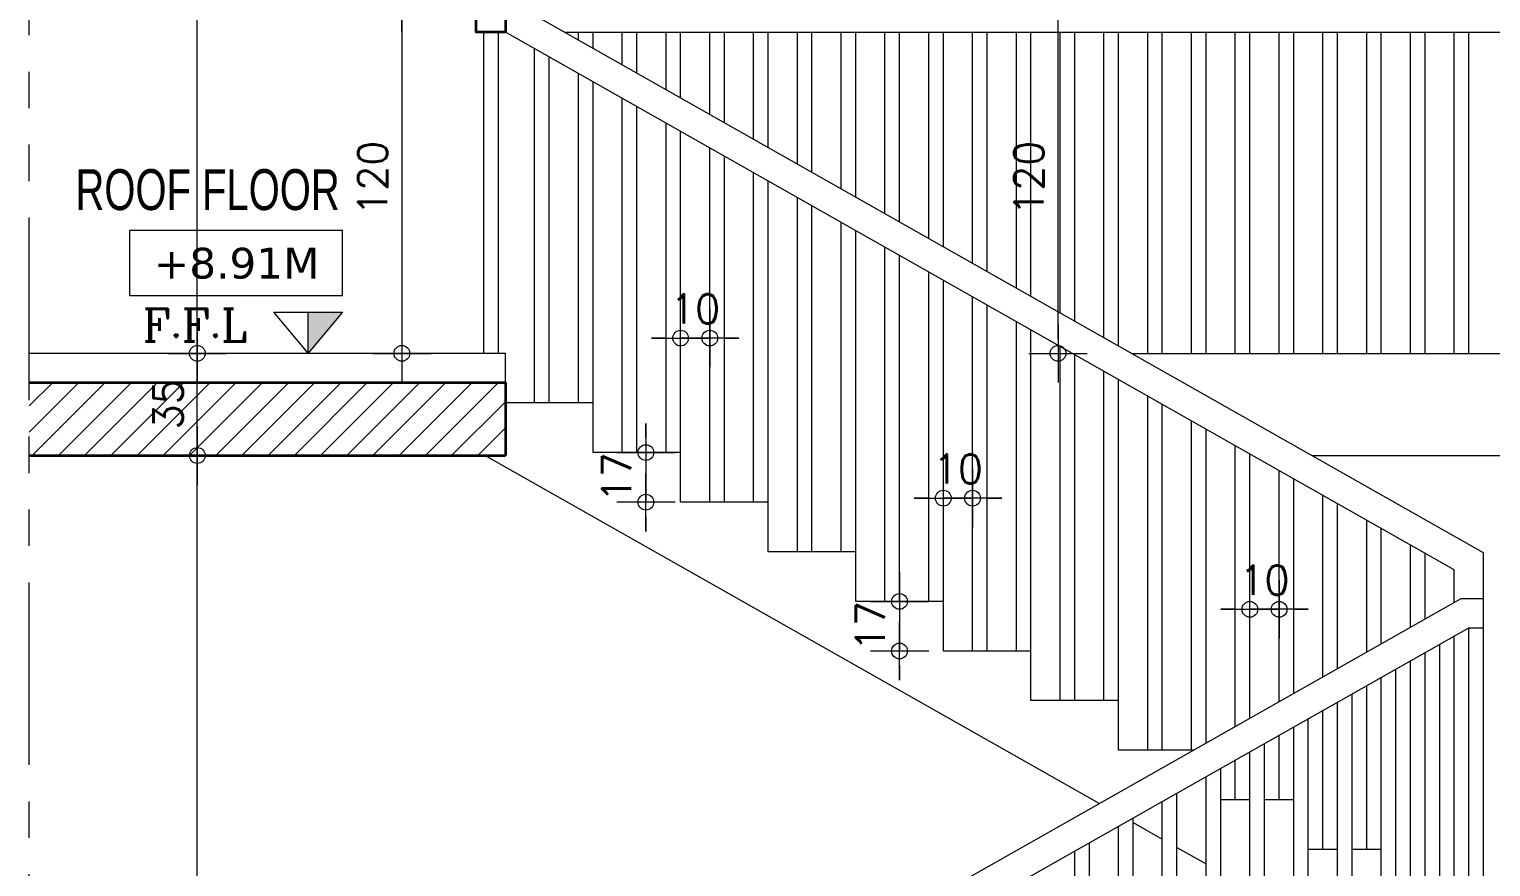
# Model space of a CAD drawing. Header units: millimetres. Extents: x -11627 to -10952, y 10244 to 10588.
# Drawn here: x -11314.52 to -11304.51, y 10363.71 to 10369.45 of the extents above; entities that cross this region are included whole.
import ezdxf
from ezdxf.enums import TextEntityAlignment as Align

# ---------------------------------------------------------------- set-up
doc = ezdxf.new("R2010")
doc.units = ezdxf.units.MM
doc.header["$PDMODE"] = 35
doc.linetypes.add('PHANTOM2', pattern=[1.25, 0.625, -0.125, 0.125, -0.125, 0.125, -0.125])
doc.layers.get('0').update_dxf_attribs({"lineweight": 5})
doc.layers.get('DEFPOINTS').update_dxf_attribs({"lineweight": 5})
for name, color, linetype, lineweight in [('A-GEN-TEXT.', 3, 'Continuous', 13), ('A-LEVEL TAG', 23, 'Continuous', 9), ('DIM IN', 191, 'Continuous', 5), ('HATCH', 8, 'Continuous', 0), ('SECTION', 3, 'PHANTOM2', 5), ('STAIR', 34, 'Continuous', 5), ('WALLS', 4, 'Continuous', 35)]:
    doc.layers.add(name, color=color, linetype=linetype, lineweight=lineweight)
doc.styles.add('frame', font='verdana.ttf', dxfattribs={"width": 5})
doc.styles.add('GROUND FLOOR XREF - option 3$0$VILLA GF XREF$0$ROMANC', font='romanc__.ttf')
doc.styles.add('T20-50', font='ROMANS.SHX', dxfattribs={"height": 0.1})
doc.styles.add('TEXTN', font='techl___.ttf', dxfattribs={"height": 0.15})
doc.styles.add('TEXTS', font='arial.ttf', dxfattribs={"width": 0.8})
doc.dimstyles.new('D50', dxfattribs={"dimtxt": 0.1, "dimasz": 0.05, "dimexe": 0, "dimexo": 0, "dimgap": 0.05, "dimtad": 1, "dimdec": 0, "dimlfac": 100, "dimzin": 0, "dimdsep": 46, "dimtxsty": 'T20-50', "dimblk": 'DOT1', "dimcen": 0.05, "dimse1": 1, "dimse2": 1, "dimclrd": 256, "dimclre": 256, "dimclrt": 256, "dimadec": 0, "dimazin": 0, "dimtfac": 10, "dimtdec": 0, "dimtix": 1, "dimtmove": 2, "dimatfit": 3, "dimldrblk": 'DOT', "dimfxl": 1, "dimtolj": 1, "dimtzin": 0, "dimlwd": -1, "dimlwe": -1, "dimarcsym": 0})

# ---------------------------------------------------------------- blocks, each defined once
blk = doc.blocks.new('DOT1')
at = {"color": 0}
for p, q in [((0, -2), (0, 2)), ((-2, 0), (2, 0))]:
    blk.add_line(p, q, dxfattribs=at)
blk.add_circle((0, 0), 0.54, dxfattribs=at)
blk = doc.blocks.new('*D666')
at = {"layer": 'DEFPOINTS', "color": 0, "transparency": 16777216}
for p in [(0.5492, 9.3902, 0.0065), (0.5756, 9.3902), (0.5492, 5.6602, 0.0022)]:
    blk.add_point(p, dxfattribs=at)
at = {"layer": 'DIM IN', "transparency": 16777216}
blk.add_line((0.5756, 5.7102), (0.5756, 9.3402), dxfattribs=at)
at = {"layer": 'DIM IN', "transparency": 16777216, "xscale": 0.05, "yscale": 0.05, "zscale": 0.05}
for p, rotation in [((0.5756, 9.3902), 90), ((0.5756, 5.6602), 270)]:
    blk.add_blockref('DOT1', p, dxfattribs=dict(at, rotation=rotation))
at = {"layer": 'DIM IN', "transparency": 16777216, "insert": (0.4756, 7.5252), "char_height": 0.1, "attachment_point": 5, "rotation": 90, "style": 'T20-50'}
blk.add_mtext('\\A1;373', dxfattribs=at)
blk = doc.blocks.new('_Dot')
at = {"color": 0, "lineweight": -2}
blk.add_line((-0.5, 0), (-1, 0), dxfattribs=at)
at = {"color": 0, "const_width": 0.5}
blk.add_lwpolyline([(-0.25, 0, 1), (0.25, 0, 1)], format="xyb", close=True, dxfattribs=at)
blk = doc.blocks.new('*D667')
at = {"layer": 'DEFPOINTS', "color": 0, "transparency": 16777216}
for p in [(0.4743, 9.7402, 0.0065), (0.5756, 9.7402), (0.5492, 9.3902, 0.0065)]:
    blk.add_point(p, dxfattribs=at)
at = {"layer": 'DIM IN', "transparency": 16777216}
blk.add_line((0.5756, 9.4402), (0.5756, 9.6902), dxfattribs=at)
at = {"layer": 'DIM IN', "transparency": 16777216, "xscale": 0.05, "yscale": 0.05, "zscale": 0.05}
for p, rotation in [((0.5756, 9.7402), 90), ((0.5756, 9.3902), 270)]:
    blk.add_blockref('DOT1', p, dxfattribs=dict(at, rotation=rotation))
at = {"layer": 'DIM IN', "transparency": 16777216, "insert": (0.4756, 9.5652), "char_height": 0.1, "attachment_point": 5, "rotation": 90, "style": 'T20-50'}
blk.add_mtext('\\A1;35', dxfattribs=at)
blk = doc.blocks.new('*D668')
at = {"layer": 'DEFPOINTS', "color": 0, "transparency": 16777216}
for p in [(0.4743, 12.8412, -0.0065), (0.5756, 12.8412), (0.4743, 9.7402, 0.0065)]:
    blk.add_point(p, dxfattribs=at)
at = {"layer": 'DIM IN', "transparency": 16777216}
blk.add_line((0.5756, 9.7902), (0.5756, 12.7912), dxfattribs=at)
at = {"layer": 'DIM IN', "transparency": 16777216, "xscale": 0.05, "yscale": 0.05, "zscale": 0.05}
for p, rotation in [((0.5756, 12.8412), 90), ((0.5756, 9.7402), 270)]:
    blk.add_blockref('DOT1', p, dxfattribs=dict(at, rotation=rotation))
at = {"layer": 'DIM IN', "transparency": 16777216, "insert": (0.4756, 11.2907), "char_height": 0.1, "attachment_point": 5, "rotation": 90, "style": 'T20-50'}
blk.add_mtext('\\A1;310', dxfattribs=at)
blk = doc.blocks.new('*D671')
at = {"layer": 'DEFPOINTS', "color": 0, "transparency": 16777216}
for p in [(1.531, 10.9402), (1.2765, 9.7402), (1.531, 9.7402, 0.0065)]:
    blk.add_point(p, dxfattribs=at)
at = {"layer": 'DIM IN', "transparency": 16777216}
blk.add_line((1.2765, 10.8902), (1.2765, 9.7902), dxfattribs=at)
at = {"layer": 'DIM IN', "transparency": 16777216, "xscale": 0.05, "yscale": 0.05, "zscale": 0.05}
for p, rotation in [((1.2765, 10.9402), 90), ((1.2765, 9.7402), 270)]:
    blk.add_blockref('DOT1', p, dxfattribs=dict(at, rotation=rotation))
at = {"layer": 'DIM IN', "transparency": 16777216, "insert": (1.1765, 10.3402), "char_height": 0.1, "attachment_point": 5, "rotation": 90, "style": 'T20-50'}
blk.add_mtext('\\A1;120', dxfattribs=at)
blk = doc.blocks.new('TAG-ELE-LVL')
at = {"layer": 'A-LEVEL TAG'}
for p, q in [((-0.2098, 0.35), (-0.2098, 0.75)), ((-0.2098, 0.75), (1.0902, 0.75)), ((1.0902, 0.35), (1.0902, 0.75)), ((-0.2098, 0.35), (1.0902, 0.35)), ((0, 0), (0, 0.25))]:
    blk.add_line(p, q, dxfattribs=at)
blk.add_lwpolyline([(0, 0), (0.2098, 0.25), (-0.2098, 0.25)], close=True, dxfattribs=at)
at = {"layer": 'A-LEVEL TAG', "color": 251}
blk.add_solid([(-0.2098, 0.25), (0, 0), (0, 0.25)], dxfattribs=at)
at = {"layer": 'A-LEVEL TAG', "color": 50, "style": 'TEXTS', "width": 0.75}
blk.add_attdef('FLOOR-NAME', text='', height=0.25, dxfattribs=at).set_placement((-0.2098, 0.8), align=Align.BOTTOM_LEFT)
blk.add_attdef('LVL', text='', height=0.225, dxfattribs=at).set_placement((0.4402, 0.55), align=Align.MIDDLE_CENTER)
at = {"layer": 'A-LEVEL TAG', "color": 50, "style": 'TEXTN', "width": 0.75}
blk.add_attdef('-', (0.3613, 0.07), '', height=0.175, dxfattribs=at)
blk = doc.blocks.new('*D639')
at = {"layer": 'DEFPOINTS', "color": 0, "transparency": 16777216}
for p in [(2.2311, 9.7925, 0.0116), (2.3311, 9.7925, 0.0116), (2.3311, 9.7925)]:
    blk.add_point(p, dxfattribs=at)
at = {"layer": 'DIM IN', "transparency": 16777216}
for p, q in [((2.1811, 9.7925), (2.1311, 9.7925)), ((2.2311, 9.7925), (2.3311, 9.7925)), ((2.3811, 9.7925), (2.4311, 9.7925))]:
    blk.add_line(p, q, dxfattribs=at)
at = {"layer": 'DIM IN', "transparency": 16777216, "xscale": 0.05, "yscale": 0.05, "zscale": 0.05}
blk.add_blockref('DOT1', (2.2311, 9.7925), dxfattribs=at)
at = {"layer": 'DIM IN', "transparency": 16777216, "xscale": 0.05, "yscale": 0.05, "zscale": 0.05, "rotation": 180}
blk.add_blockref('DOT1', (2.3311, 9.7925), dxfattribs=at)
at = {"layer": 'DIM IN', "transparency": 16777216, "insert": (2.2811, 9.8925), "char_height": 0.1, "attachment_point": 5, "style": 'T20-50'}
blk.add_mtext('\\A1;10', dxfattribs=at)
blk = doc.blocks.new('*D640')
at = {"layer": 'DEFPOINTS', "color": 0, "transparency": 16777216}
for p in [(3.1311, 9.244, 0.0116), (3.2311, 9.244, 0.0116), (3.2311, 9.244)]:
    blk.add_point(p, dxfattribs=at)
at = {"layer": 'DIM IN', "transparency": 16777216}
for p, q in [((3.0811, 9.244), (3.0311, 9.244)), ((3.1311, 9.244), (3.2311, 9.244)), ((3.2811, 9.244), (3.3311, 9.244))]:
    blk.add_line(p, q, dxfattribs=at)
at = {"layer": 'DIM IN', "transparency": 16777216, "xscale": 0.05, "yscale": 0.05, "zscale": 0.05}
blk.add_blockref('DOT1', (3.1311, 9.244), dxfattribs=at)
at = {"layer": 'DIM IN', "transparency": 16777216, "xscale": 0.05, "yscale": 0.05, "zscale": 0.05, "rotation": 180}
blk.add_blockref('DOT1', (3.2311, 9.244), dxfattribs=at)
at = {"layer": 'DIM IN', "transparency": 16777216, "insert": (3.1811, 9.344), "char_height": 0.1, "attachment_point": 5, "style": 'T20-50'}
blk.add_mtext('\\A1;10', dxfattribs=at)
blk = doc.blocks.new('*D641')
at = {"layer": 'DEFPOINTS', "color": 0, "transparency": 16777216}
for p in [(4.1811, 8.8631, 0.0116), (4.2811, 8.8631, 0.0116), (4.2811, 8.8631)]:
    blk.add_point(p, dxfattribs=at)
at = {"layer": 'DIM IN', "transparency": 16777216}
for p, q in [((4.1311, 8.8631), (4.0811, 8.8631)), ((4.1811, 8.8631), (4.2811, 8.8631)), ((4.3311, 8.8631), (4.3811, 8.8631))]:
    blk.add_line(p, q, dxfattribs=at)
at = {"layer": 'DIM IN', "transparency": 16777216, "xscale": 0.05, "yscale": 0.05, "zscale": 0.05}
blk.add_blockref('DOT1', (4.1811, 8.8631), dxfattribs=at)
at = {"layer": 'DIM IN', "transparency": 16777216, "xscale": 0.05, "yscale": 0.05, "zscale": 0.05, "rotation": 180}
blk.add_blockref('DOT1', (4.2811, 8.8631), dxfattribs=at)
at = {"layer": 'DIM IN', "transparency": 16777216, "insert": (4.2311, 8.9631), "char_height": 0.1, "attachment_point": 5, "style": 'T20-50'}
blk.add_mtext('\\A1;10', dxfattribs=at)
blk = doc.blocks.new('*D655')
at = {"layer": 'DEFPOINTS', "color": 0, "transparency": 16777216}
for p in [(2.2122, 9.4002), (2.1123, 9.2302), (2.2122, 9.2302)]:
    blk.add_point(p, dxfattribs=at)
at = {"layer": 'DIM IN', "transparency": 16777216}
for p, q in [((2.1123, 9.4502), (2.1123, 9.5002)), ((2.1123, 9.4002), (2.1123, 9.2302)), ((2.1123, 9.1802), (2.1123, 9.1302))]:
    blk.add_line(p, q, dxfattribs=at)
at = {"layer": 'DIM IN', "transparency": 16777216, "xscale": 0.05, "yscale": 0.05, "zscale": 0.05}
for p, rotation in [((2.1123, 9.4002), 270), ((2.1123, 9.2302), 90)]:
    blk.add_blockref('DOT1', p, dxfattribs=dict(at, rotation=rotation))
at = {"layer": 'DIM IN', "transparency": 16777216, "insert": (2.0123, 9.3152), "char_height": 0.1, "attachment_point": 5, "rotation": 90, "style": 'T20-50'}
blk.add_mtext('\\A1;17', dxfattribs=at)
blk = doc.blocks.new('*D656')
at = {"layer": 'DEFPOINTS', "color": 0, "transparency": 16777216}
for p in [(3.0811, 8.8902), (2.9811, 8.7202), (3.0811, 8.7202)]:
    blk.add_point(p, dxfattribs=at)
at = {"layer": 'DIM IN', "transparency": 16777216}
for p, q in [((2.9811, 8.9402), (2.9811, 8.9902)), ((2.9811, 8.8902), (2.9811, 8.7202)), ((2.9811, 8.6702), (2.9811, 8.6202))]:
    blk.add_line(p, q, dxfattribs=at)
at = {"layer": 'DIM IN', "transparency": 16777216, "xscale": 0.05, "yscale": 0.05, "zscale": 0.05}
for p, rotation in [((2.9811, 8.8902), 270), ((2.9811, 8.7202), 90)]:
    blk.add_blockref('DOT1', p, dxfattribs=dict(at, rotation=rotation))
at = {"layer": 'DIM IN', "transparency": 16777216, "insert": (2.8811, 8.8052), "char_height": 0.1, "attachment_point": 5, "rotation": 90, "style": 'T20-50'}
blk.add_mtext('\\A1;17', dxfattribs=at)
blk = doc.blocks.new('*D663')
at = {"layer": 'DEFPOINTS', "color": 0, "transparency": 16777216}
for p in [(3.4567, 10.9402, 0.0065), (3.5238, 10.9402), (3.4567, 9.7402, 0.0065)]:
    blk.add_point(p, dxfattribs=at)
at = {"layer": 'DIM IN', "transparency": 16777216}
blk.add_line((3.5238, 9.7902), (3.5238, 10.8902), dxfattribs=at)
at = {"layer": 'DIM IN', "transparency": 16777216, "xscale": 0.05, "yscale": 0.05, "zscale": 0.05}
for p, rotation in [((3.5238, 10.9402), 90), ((3.5238, 9.7402), 270)]:
    blk.add_blockref('DOT1', p, dxfattribs=dict(at, rotation=rotation))
at = {"layer": 'DIM IN', "transparency": 16777216, "insert": (3.4238, 10.3402), "char_height": 0.1, "attachment_point": 5, "rotation": 90, "style": 'T20-50'}
blk.add_mtext('\\A1;120', dxfattribs=at)
blk = doc.blocks.new('A$C4b93d0e9')
at = {"layer": 'HATCH'}
h = blk.add_hatch(dxfattribs=at)
h.set_pattern_fill('ANSI31', color=256, scale=0.02, style=0)
h.paths.add_polyline_path([(0, 9.3902), (1.6311, 9.3902), (1.6311, 9.6402), (0, 9.6402)])
at = {"layer": 'SECTION'}
blk.add_line((0, 0.8302), (0, 14.4912), dxfattribs=at)
at = {"layer": 'STAIR'}
for p, q in [((4.9811, 9.0568, 0.0116), (1.6574, 10.9402, 0.0116)), ((1.556, 10.8402), (1.556, 9.7402, 0.0065)), ((1.606, 10.8402), (1.606, 9.7402, 0.0065)), ((4.8811, 8.9985, 0.0116), (1.6311, 10.8402, 0.0116)), ((1.8339, 10.8402, 0.0065), (6.131, 10.8402, 0.0065)), ((1.8811, 10.8134, 0.0065), (1.8811, 10.8402, 0.0065)), ((1.9311, 10.7851, 0.0065), (1.9311, 10.8402, 0.0065)), ((2.0311, 10.7284, 0.0065), (2.0311, 10.8402, 0.0065)), ((2.0811, 10.7001, 0.0065), (2.0811, 10.8402, 0.0065)), ((2.1811, 10.6434, 0.0065), (2.1811, 10.8402, 0.0065)), ((2.2311, 10.6151, 0.0065), (2.2311, 10.8402, 0.0065)), ((2.3311, 10.5584, 0.0065), (2.3311, 10.8402, 0.0065)), ((2.3811, 10.5301, 0.0065), (2.3811, 10.8402, 0.0065)), ((2.4811, 10.4734, 0.0065), (2.4811, 10.8402, 0.0065)), ((2.5311, 10.4451, 0.0065), (2.5311, 10.8402, 0.0065)), ((2.6311, 10.3884, 0.0065), (2.6311, 10.8402, 0.0065)), ((2.6811, 10.3601, 0.0065), (2.6811, 10.8402, 0.0065)), ((2.7811, 10.3034, 0.0065), (2.7811, 10.8402, 0.0065)), ((2.8311, 10.2751, 0.0065), (2.8311, 10.8402, 0.0065)), ((2.9311, 10.2184, 0.0065), (2.9311, 10.8402, 0.0065)), ((2.9811, 10.1901, 0.0065), (2.9811, 10.8402, 0.0065)), ((3.0811, 10.1334, 0.0065), (3.0811, 10.8402, 0.0065)), ((3.1311, 10.1051, 0.0065), (3.1311, 10.8402, 0.0065)), ((3.2311, 10.0484, 0.0065), (3.2311, 10.8402, 0.0065)), ((3.2811, 10.0201, 0.0065), (3.2811, 10.8402, 0.0065)), ((3.3811, 9.9634, 0.0065), (3.3811, 10.8402, 0.0065)), ((3.4311, 9.9351, 0.0065), (3.4311, 10.8402, 0.0065)), ((3.5311, 9.8785, 0.0065), (3.5311, 10.8402, 0.0065)), ((3.5811, 9.8501, 0.0065), (3.5811, 10.8402, 0.0065)), ((3.6811, 9.7935, 0.0065), (3.6811, 10.8402, 0.0065)), ((3.7311, 9.7651, 0.0065), (3.7311, 10.8402, 0.0065)), ((3.8311, 9.7402, 0.0065), (3.8311, 10.8402, 0.0065)), ((3.8811, 9.7402, 0.0065), (3.8811, 10.8402, 0.0065)), ((3.9811, 9.7402, 0.0065), (3.9811, 10.8402, 0.0065)), ((4.0311, 9.7402, 0.0065), (4.0311, 10.8402, 0.0065)), ((4.1311, 9.7402, 0.0065), (4.1311, 10.8402, 0.0065)), ((4.1811, 9.7402, 0.0065), (4.1811, 10.8402, 0.0065)), ((4.2811, 9.7402, 0.0065), (4.2811, 10.8402, 0.0065)), ((4.3311, 9.7402, 0.0065), (4.3311, 10.8402, 0.0065)), ((4.4311, 9.7402, 0.0065), (4.4311, 10.8402, 0.0065)), ((4.4811, 9.7402, 0.0065), (4.4811, 10.8402, 0.0065)), ((4.5811, 9.7402, 0.0065), (4.5811, 10.8402, 0.0065)), ((4.6311, 9.7402, 0.0065), (4.6311, 10.8402, 0.0065)), ((4.7311, 9.7402, 0.0065), (4.7311, 10.8402, 0.0065)), ((4.7811, 9.7402, 0.0065), (4.7811, 10.8402, 0.0065)), ((4.8811, 9.7402, 0.0065), (4.8811, 10.8402, 0.0065)), ((4.9311, 9.7402, 0.0065), (4.9311, 10.8402, 0.0065)), ((1.7311, 9.5702, 0.018), (1.7311, 10.7835, 0.018)), ((1.7811, 9.5702, 0.018), (1.7811, 10.7552, 0.018)), ((1.8811, 9.5702, 0.018), (1.8811, 10.6985, 0.018)), ((1.9311, 9.5702, 0.018), (1.9311, 10.6702, 0.018)), ((2.0311, 9.4002, 0.0116), (2.0311, 10.6135, 0.0116)), ((2.0811, 9.4002, 0.0116), (2.0811, 10.5852, 0.0116)), ((2.1811, 9.4002, 0.0116), (2.1811, 10.5285, 0.0116)), ((2.2311, 9.4002, 0.0116), (2.2311, 10.5002, 0.0116)), ((2.3311, 9.2302, 0.0116), (2.3311, 10.4435, 0.0116)), ((2.3811, 9.2302, 0.0116), (2.3811, 10.4152, 0.0116)), ((2.4811, 9.2302, 0.0116), (2.4811, 10.3585, 0.0116)), ((2.5311, 9.2302, 0.0116), (2.5311, 10.3302, 0.0116)), ((2.6311, 9.0602, 0.0116), (2.6311, 10.2735, 0.0116)), ((2.6811, 9.0602, 0.0116), (2.6811, 10.2452, 0.0116)), ((2.7811, 9.0602, 0.0116), (2.7811, 10.1885, 0.0116)), ((2.8311, 9.0602, 0.0116), (2.8311, 10.1602, 0.0116)), ((2.9311, 8.8902, 0.0116), (2.9311, 10.1035, 0.0116)), ((2.9811, 8.8902, 0.0116), (2.9811, 10.0752, 0.0116)), ((3.0811, 8.8902, 0.0116), (3.0811, 10.0185, 0.0116)), ((3.1311, 8.8902, 0.0116), (3.1311, 9.9902, 0.0116)), ((3.2311, 8.7202, 0.0116), (3.2311, 9.9335, 0.0116)), ((3.2811, 8.7202, 0.0116), (3.2811, 9.9052, 0.0116)), ((3.3811, 8.7202, 0.0116), (3.3811, 9.8485, 0.0116)), ((3.4311, 8.7202, 0.0116), (3.4311, 9.8202, 0.0116)), ((3.5311, 8.5502, 0.0116), (3.5311, 9.7635, 0.0116)), ((1.6311, 9.7402, 0.0065), (0, 9.7402, 0.0065)), ((1.6311, 9.5702, 0.0065), (1.6311, 9.7402, 0.0065)), ((3.5811, 8.5502, 0.0116), (3.5811, 9.7352, 0.0116)), ((3.7751, 9.7402, 0.0101), (6.131, 9.7402, 0.0065)), ((3.6811, 8.5502, 0.0116), (3.6811, 9.6785, 0.0116)), ((3.7311, 8.5502, 0.0116), (3.7311, 9.6502, 0.0116)), ((1.9311, 9.5702, 0.0065), (1.6311, 9.5702, 0.0065)), ((1.9311, 9.4002, 0.0065), (1.9311, 9.5702, 0.0065)), ((3.8311, 8.3802, 0.0116), (3.8311, 9.5935, 0.0116)), ((3.8811, 8.3802, 0.0116), (3.8811, 9.5652, 0.0116)), ((3.9811, 8.3802, 0.0116), (3.9811, 9.5085, 0.0116)), ((4.0311, 8.4051, 0.0116), (4.0311, 9.4802, 0.0116)), ((4.1311, 8.4618, 0.0116), (4.1311, 9.4235, 0.0116)), ((1.5615, 9.3902, 0.0116), (3.6655, 8.198, 0.0116)), ((1.5616, 9.3902, 0.0065), (3.6655, 8.198, 0.0065)), ((2.2311, 9.4002, 0.0065), (1.9311, 9.4002, 0.0065)), ((2.2311, 9.2302, 0.0065), (2.2311, 9.4002, 0.0065)), ((4.1811, 8.4901, 0.0116), (4.1811, 9.3952, 0.0116)), ((4.3928, 9.3902, 0.0065), (6.131, 9.3902, 0.0065)), ((4.2811, 8.5468, 0.0116), (4.2811, 9.3385, 0.0116)), ((4.3311, 8.5751, 0.0116), (4.3311, 9.3102, 0.0116)), ((2.5311, 9.2302, 0.0065), (2.2311, 9.2302, 0.0065)), ((2.5311, 9.0602, 0.0065), (2.5311, 9.2302, 0.0065)), ((2.5311, 9.0602, 0.0116), (2.5311, 9.2302, 0.0116)), ((4.4311, 8.6318, 0.0116), (4.4311, 9.2535, 0.0116)), ((4.4811, 8.6601, 0.0116), (4.4811, 9.2252, 0.0116)), ((4.5811, 8.7168, 0.0116), (4.5811, 9.1685, 0.0116)), ((4.6311, 8.7451, 0.0116), (4.6311, 9.1402, 0.0116)), ((4.7311, 8.8018, 0.0116), (4.7311, 9.0835, 0.0116)), ((2.8311, 9.0602, 0.0065), (2.5311, 9.0602, 0.0065)), ((2.8311, 9.0602, 0.0116), (2.5311, 9.0602, 0.0116)), ((2.8311, 8.8902, 0.0065), (2.8311, 9.0602, 0.0065)), ((2.8311, 8.8902, 0.0116), (2.8311, 9.0602, 0.0116)), ((4.7811, 8.8301, 0.0116), (4.7811, 9.0552, 0.0116)), ((4.9811, 7.7002, 0.0116), (4.9811, 9.0568, 0.0116)), ((4.8811, 8.8868, 0.0116), (4.8811, 8.9985, 0.0116)), ((1.5818, 7.0172, 0.0116), (4.9047, 8.9002, 0.0116)), ((3.1311, 8.8902, 0.0065), (2.8311, 8.8902, 0.0065)), ((3.1311, 8.8902, 0.0116), (2.8311, 8.8902, 0.0116)), ((3.1311, 8.7202, 0.0065), (3.1311, 8.8902, 0.0065)), ((3.1311, 8.7202, 0.0116), (3.1311, 8.8902, 0.0116)), ((4.9047, 8.9002, 0.0116), (4.9811, 8.9002, 0.0116)), ((1.6811, 6.9585, 0.0116), (4.9311, 8.8002, 0.0116)), ((4.8811, 7.8702, 0.0116), (4.8811, 8.7719, 0.0116)), ((4.9311, 7.7002, 0.0116), (4.9311, 8.8002, 0.0116)), ((4.9311, 8.8002, 0.0116), (4.9811, 8.8002, 0.0116)), ((3.4311, 8.7202, 0.0065), (3.1311, 8.7202, 0.0065)), ((3.4311, 8.7202, 0.0116), (3.1311, 8.7202, 0.0116)), ((3.4311, 8.5502, 0.0065), (3.4311, 8.7202, 0.0065)), ((3.4311, 8.5502, 0.0116), (3.4311, 8.7202, 0.0116)), ((4.7811, 7.5302, 0.0116), (4.7811, 8.7152, 0.0116)), ((4.8311, 7.5302, 0.0116), (4.8311, 8.7435, 0.0116)), ((4.7311, 7.8702, 0.0116), (4.7311, 8.6869, 0.0116)), ((4.6311, 7.5302, 0.0116), (4.6311, 8.6302, 0.0116)), ((4.6811, 7.5302, 0.0116), (4.6811, 8.6585, 0.0116)), ((4.5311, 7.3602, 0.0116), (4.5311, 8.5735, 0.0116)), ((4.5811, 8.0402, 0.0116), (4.5811, 8.6019, 0.0116)), ((3.7311, 8.5502, 0.0065), (3.4311, 8.5502, 0.0065)), ((3.7311, 8.5502, 0.0116), (3.4311, 8.5502, 0.0116)), ((3.7311, 8.3802, 0.0065), (3.7311, 8.5502, 0.0065)), ((3.7311, 8.3802, 0.0116), (3.7311, 8.5502, 0.0116)), ((4.4311, 8.0402, 0.0116), (4.4311, 8.5169, 0.0116)), ((4.4811, 7.3602, 0.0116), (4.4811, 8.5452, 0.0116)), ((4.3811, 7.3602, 0.0116), (4.3811, 8.4885, 0.0116)), ((4.2811, 8.2102, 0.0116), (4.2811, 8.4319, 0.0116)), ((4.3311, 7.3602, 0.0116), (4.3311, 8.4602, 0.0116)), ((3.9871, 8.3802, 0.0065), (3.7311, 8.3802, 0.0065)), ((3.9871, 8.3802, 0.0116), (3.7311, 8.3802, 0.0116)), ((4.1811, 7.1902, 0.0116), (4.1811, 8.3752, 0.0116)), ((4.2311, 7.1902, 0.0116), (4.2311, 8.4035, 0.0116)), ((4.0811, 7.1902, 0.0116), (4.0811, 8.3185, 0.0116)), ((4.1311, 8.2102, 0.0116), (4.1311, 8.3469, 0.0116)), ((4.0311, 7.1902, 0.0116), (4.0311, 8.2902, 0.0116)), ((3.9311, 7.0202, 0.0116), (3.9311, 8.2335, 0.0116)), ((4.1811, 8.2102, 0.0065), (4.0811, 8.2102, 0.0065)), ((4.3311, 8.2102, 0.0065), (4.2311, 8.2102, 0.0065)), ((3.8811, 7.0202, 0.0116), (3.8811, 8.2052, 0.0116)), ((3.7311, 7.0202, 0.0116), (3.7311, 8.1202, 0.0116)), ((3.7811, 7.0202, 0.0116), (3.7811, 8.1485, 0.0116)), ((3.7811, 8.1325, 0.0065), (3.8811, 8.0758, 0.0065)), ((3.6311, 6.8502, 0.0116), (3.6311, 8.0635, 0.0116)), ((3.5811, 6.8502, 0.0116), (3.5811, 8.0352, 0.0116)), ((3.9311, 8.0475, 0.0065), (4.0311, 7.9908, 0.0065)), ((4.4811, 8.0402, 0.0116), (4.3811, 8.0402, 0.0116)), ((4.6311, 8.0402, 0.0116), (4.5311, 8.0402, 0.0116))]:
    blk.add_line(p, q, dxfattribs=at)
at = {"layer": 'WALLS'}
for p, q in [((0, 9.6402, 0.0065), (1.6311, 9.6402, 0.0065)), ((1.6311, 9.6402, 0.0065), (1.6311, 9.3902, 0.0065)), ((0, 9.3902, 0.0065), (1.6311, 9.3902, 0.0065))]:
    blk.add_line(p, q, dxfattribs=at)
blk.add_lwpolyline([(1.531, 10.9402), (1.631, 10.9402), (1.631, 10.8402), (1.531, 10.8402)], close=True, dxfattribs=at)
at = {"layer": 'A-LEVEL TAG'}
ref = blk.add_blockref('TAG-ELE-LVL', (0.9551, 9.7412, -0.0065), dxfattribs=dict(at, xscale=-0.5599999999999999, yscale=0.5599999999999999, zscale=0.7))
ref.add_attrib('FLOOR-NAME', 'ROOF FLOOR', dxfattribs={"color": 50, "height": 0.14, "style": 'TEXTS', "width": 0.7}).set_placement((0.1585, 10.1892, -0.0065), align=Align.BOTTOM_LEFT)
ref.add_attrib('-', 'F.F.L', (0.3881, 9.7804, -0.0065), dxfattribs={"layer": 'A-GEN-TEXT.', "height": 0.112, "style": 'GROUND FLOOR XREF - option 3$0$VILLA GF XREF$0$ROMANC'})
ref.add_attrib('LVL', '+8.91M', dxfattribs={"layer": 'A-GEN-TEXT.', "height": 0.10522, "style": 'frame'}).set_placement((0.7105, 10.0492, -0.0065), align=Align.MIDDLE_CENTER)
at = {"layer": 'DIM IN'}
for base, p1, p2, picture, middle in [((0.5756, 12.8412), (0.4743, 9.7402, 0.0065), (0.4743, 12.8412, -0.0065), '*D668', (0.4756, 11.2907)), ((1.2765, 9.7402), (1.531, 10.9402), (1.531, 9.7402, 0.0065), '*D671', (1.1765, 10.3402)), ((3.5238, 10.9402), (3.4567, 9.7402, 0.0065), (3.4567, 10.9402, 0.0065), '*D663', (3.4238, 10.3402)), ((0.5756, 9.7402), (0.5492, 9.3902, 0.0065), (0.4743, 9.7402, 0.0065), '*D667', (0.4756, 9.5652)), ((0.5756, 9.3902), (0.5492, 5.6602, 0.0022), (0.5492, 9.3902, 0.0065), '*D666', (0.4756, 7.5252)), ((2.1123, 9.2302, 0.0065), (2.2122, 9.4002, 0.0065), (2.2122, 9.2302, 0.0065), '*D655', (2.0123, 9.3152, 0.0065)), ((2.9811, 8.7202, 0.0116), (3.0811, 8.8902, 0.0116), (3.0811, 8.7202, 0.0116), '*D656', (2.8811, 8.8052, 0.0116))]:
    dim = blk.add_linear_dim(base=base, p1=p1, p2=p2, angle=90, dimstyle='D50', dxfattribs=at)
    dim.commit()
    dim.dimension.update_dxf_attribs({"geometry": picture, "text_midpoint": middle})
for base, p1, p2, picture, middle in [((2.3311, 9.7925), (2.2311, 9.7925, 0.0116), (2.3311, 9.7925, 0.0116), '*D639', (2.2811, 9.8925)), ((3.2311, 9.244, 0.0116), (3.1311, 9.244, 0.0231), (3.2311, 9.244, 0.0231), '*D640', (3.1811, 9.344, 0.0116)), ((4.2811, 8.8631, 0.0116), (4.1811, 8.8631, 0.0231), (4.2811, 8.8631, 0.0231), '*D641', (4.2311, 8.9631, 0.0116))]:
    dim = blk.add_linear_dim(base=base, p1=p1, p2=p2, dimstyle='D50', dxfattribs=at)
    dim.commit()
    dim.dimension.update_dxf_attribs({"geometry": picture, "text_midpoint": middle})

msp = doc.modelspace()

# ---------------------------------------------------------------- block references
at = {"layer": 'DIM IN', "xscale": 2, "yscale": 2, "zscale": 2}
msp.add_blockref('A$C4b93d0e9', (-11314.523, 10347.749, 0.006), dxfattribs=at)

doc.saveas('drawing.dxf')
